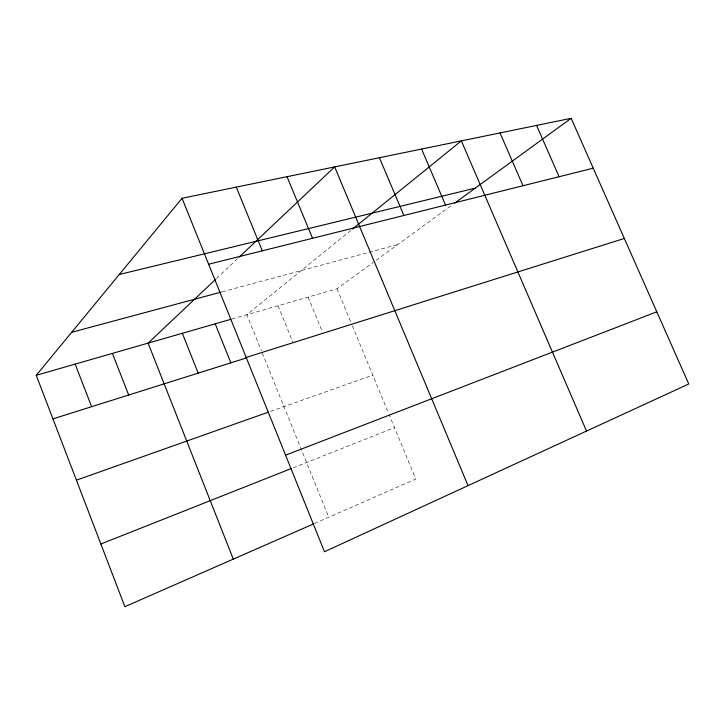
<?xml version="1.0" encoding="UTF-8"?>
<svg xmlns="http://www.w3.org/2000/svg" width="725" height="725" viewBox="0 0 725 725"><rect width="100%" height="100%" fill="white"/><g stroke="black" fill="none" stroke-linecap="round" stroke-linejoin="round"><path stroke-width="0.54" stroke-dasharray="3.62 2.72" d="M216.467 278.554L237.537 258.653M350.837 230.423L246.79 314.741L261.417 350.891M232.045 318.982L337.007 288.777L373.447 262.26M376.076 260.338L452.763 204.504M314.487 523.495L415.778 479.053L389.053 414.492M293.217 467.779L394.5 427.641M270.488 411.401L372.777 375.169M222.203 291.812L397.672 244.615M337.007 288.777L351.036 322.67M352.305 325.724L388.636 413.486M308.107 297.096L322.317 331.669M278.056 305.742L292.891 342.127M262.251 352.957L328.733 517.251"/><path stroke-width="1.09" d="M313.472 523.939L124.881 606.689L36.25 375.305L182.047 198.269L571.155 118.311L688.75 383.996L324.492 551.734L182.047 198.269M215.651 279.324L148.099 343.133L233.305 559.12M239.123 257.148L334.66 166.904L468.042 485.632M352.54 229.046L461.336 140.877L586.525 431.076M454.557 203.199L571.155 118.311M100.866 544.004L291.169 468.595M285.577 455.173L656.805 311.832M76.415 480.158L268.413 412.135M246.192 357.434L624.334 238.462M52.943 418.887L246.563 357.896M36.25 375.305L230.994 319.281M71.666 332.304L221.143 292.103M208.628 264.226L593.231 168.2M119.272 274.494L475.247 188.137M536.563 125.416L559.093 176.728M500.023 132.929L523.006 185.736M421.578 149.051L445.522 205.084M379.42 157.706L403.861 215.479M287.046 176.692L312.52 238.289M236.278 187.123L262.296 250.832M215.207 323.821L230.867 362.844M182.337 333.282L198.197 373.13M112.402 353.401L128.678 395.034M75.155 364.113L91.631 406.698"/></g></svg>
